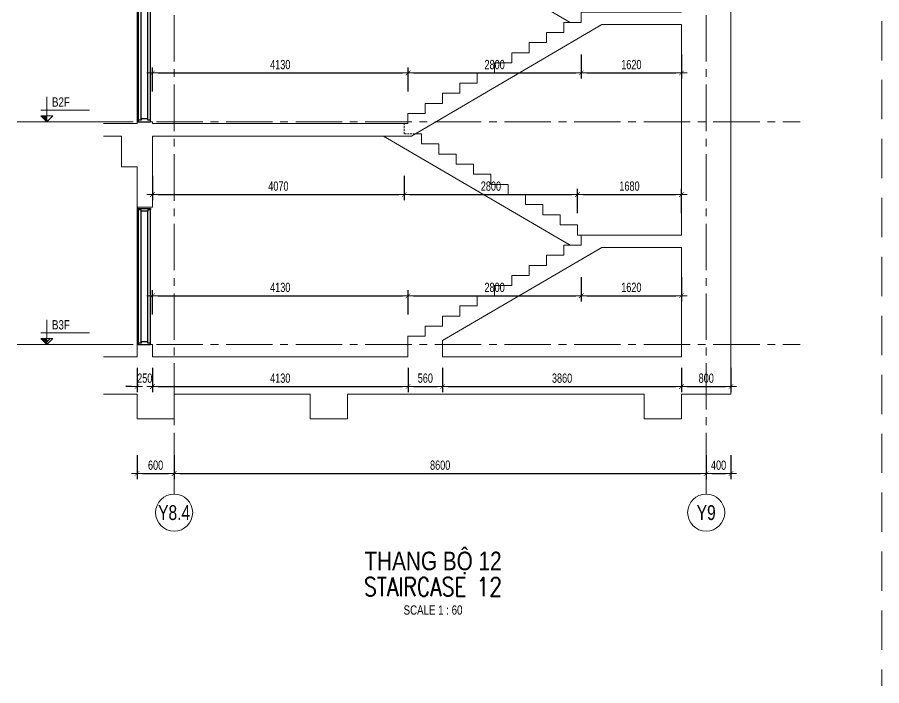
# Model space of a CAD drawing. Header units: millimetres. Extents: x -179076 to 254975, y -18667 to 296191.
# Drawn here: x 162334 to 176306, y 226951 to 237752 of the extents above; entities that cross this region are included whole.
import ezdxf
from ezdxf.enums import TextEntityAlignment as Align

# ---------------------------------------------------------------- set-up
doc = ezdxf.new("R2010")
doc.units = ezdxf.units.MM
doc.linetypes.add('CENTER2', pattern=[1.125, 0.75, -0.125, 0.125, -0.125])
doc.linetypes.add('HIDDEN2', pattern=[4.7625, 3.175, -1.5875])
doc.layers.get('Defpoints').update_dxf_attribs({"color": 151, "lineweight": 9})
for name, color, linetype in [('A-ELE5', 9, 'Continuous'), ('DOOR', 4, 'Continuous'), ('ELE8', 8, 'Continuous')]:
    doc.layers.add(name, color=color, linetype=linetype)
for name, color, linetype, lineweight in [('NDC_S_ANNO', 7, 'Continuous', 20), ('NDC_S_AXIS', 5, 'CENTER2', 13), ('NDC_S_CONTINUOUS', 3, 'Continuous', 20), ('NDC_S_DIM', 1, 'Continuous', 15), ('NDC_S_ENG TITLE', 3, 'Continuous', 20), ('NDC_S_HIDDEN', 8, 'HIDDEN2', 13), ('NDC_S_SLAB', 2, 'Continuous', 20), ('NDC_S_SYMBOL', 1, 'Continuous', 15), ('NDC_S_TEXT SYMBOL', 7, 'Continuous', 20), ('NDC_S_VN TEXT', 7, 'Continuous', 20), ('NDC_S_VN TITLE', 6, 'Continuous', 35)]:
    doc.layers.add(name, color=color, linetype=linetype, lineweight=lineweight)
doc.styles.add('NDC_ANNO', font='', dxfattribs={"width": 0.8})
doc.styles.add('NDC_DIM', font='', dxfattribs={"width": 0.75})
doc.styles.add('NDC_EN TXT', font='romans.shx', dxfattribs={"width": 0.8})
doc.styles.add('NDC_VIE TXT', font='arial.ttf', dxfattribs={"width": 0.8})
doc.styles.get('NDC_ANNO').set_extended_font_data('Dotum')
doc.styles.get('NDC_DIM').set_extended_font_data('Dotum')
doc.dimstyles.new('NDC_dim_60', dxfattribs={"dimscale": 60, "dimtxt": 2.5, "dimasz": 1.5, "dimexe": 1.5, "dimexo": 2.5, "dimgap": 1, "dimtad": 1, "dimdec": 0, "dimzin": 0, "dimdsep": 46, "dimtxsty": 'NDC_DIM', "dimblk": 'DIMMARK', "dimcen": 0.09, "dimdle": 1.2, "dimclrd": 1, "dimclre": 1, "dimclrt": 3, "dimadec": 0, "dimazin": 0, "dimtfac": 1, "dimtdec": 0, "dimtix": 1, "dimtofl": 0, "dimtmove": 0, "dimatfit": 3, "dimfxl": 5, "dimfxlon": 1, "dimtolj": 1, "dimtzin": 0, "dimarcsym": 0})

# ---------------------------------------------------------------- blocks, each defined once
blk = doc.blocks.new('A$Cba4c7dc5')
at = {"layer": 'DOOR'}
for p, q in [((80, 0), (80, 2175)), ((125, 25), (125, 2155)), ((235, 25), (235, 2155)), ((280, 2175), (280, 0))]:
    blk.add_line(p, q, dxfattribs=at)
at = {"layer": 'DOOR', "color": 3}
for points in [[(280, 2200), (80, 2200), (80, 2175), (125, 2175), (125, 2155), (235, 2155), (235, 2175), (280, 2175)], [(280, 0), (80, 0), (80, 25), (125, 25), (125, 45), (235, 45), (235, 25), (280, 25)]]:
    blk.add_lwpolyline(points, close=True, dxfattribs=at)
at = {"layer": 'ELE8'}
blk.add_line((300, 2220), (300, 0), dxfattribs=at)
blk = doc.blocks.new('DIMMARK')
at = {"layer": 'NDC_S_DIM', "color": 1}
blk.add_line((-1.5, 0), (1, 0), dxfattribs=at)
at = {"layer": 'NDC_S_DIM', "color": 2, "const_width": 0.1}
blk.add_lwpolyline([(-0.42, -0.42), (0.42, 0.42)], dxfattribs=at)
blk = doc.blocks.new('*D1388')
at = {"layer": 'Defpoints', "color": 0, "transparency": 16777216}
for p in [(168649, 233252), (164519, 232264), (168649, 232264)]:
    blk.add_point(p, dxfattribs=at)
at = {"layer": 'NDC_S_DIM', "color": 1, "lineweight": -2, "transparency": 16777216}
for p, q in [((164519, 232952), (164519, 233342)), ((168649, 232952), (168649, 233342)), ((164609, 233252), (168559, 233252))]:
    blk.add_line(p, q, dxfattribs=at)
at = {"layer": 'NDC_S_DIM', "color": 1, "lineweight": -2, "transparency": 16777216, "xscale": 90, "yscale": 90, "zscale": 90, "rotation": 180}
blk.add_blockref('DIMMARK', (164519, 233252), dxfattribs=at)
at = {"layer": 'NDC_S_DIM', "color": 1, "lineweight": -2, "transparency": 16777216, "xscale": 90, "yscale": 90, "zscale": 90}
blk.add_blockref('DIMMARK', (168649, 233252), dxfattribs=at)
at = {"layer": 'NDC_S_DIM', "color": 3, "transparency": 16777216, "insert": (166584, 233387), "char_height": 150, "attachment_point": 5, "style": 'NDC_DIM'}
blk.add_mtext('\\A1;4130', dxfattribs=at)
blk = doc.blocks.new('*D1389')
at = {"layer": 'Defpoints', "color": 0, "transparency": 16777216}
for p in [(171449, 234070), (171449, 233252), (168649, 232264)]:
    blk.add_point(p, dxfattribs=at)
at = {"layer": 'NDC_S_DIM', "color": 1, "lineweight": -2, "transparency": 16777216}
for p, q in [((171449, 233552), (171449, 233162)), ((168649, 232952), (168649, 233342)), ((168739, 233252), (171359, 233252))]:
    blk.add_line(p, q, dxfattribs=at)
at = {"layer": 'NDC_S_DIM', "color": 1, "lineweight": -2, "transparency": 16777216, "xscale": 90, "yscale": 90, "zscale": 90, "rotation": 180}
blk.add_blockref('DIMMARK', (168649, 233252), dxfattribs=at)
at = {"layer": 'NDC_S_DIM', "color": 1, "lineweight": -2, "transparency": 16777216, "xscale": 90, "yscale": 90, "zscale": 90}
blk.add_blockref('DIMMARK', (171449, 233252), dxfattribs=at)
at = {"layer": 'NDC_S_DIM', "color": 3, "transparency": 16777216, "insert": (170049, 233387), "char_height": 150, "attachment_point": 5, "style": 'NDC_DIM'}
blk.add_mtext('\\A1;2800', dxfattribs=at)
blk = doc.blocks.new('*D1390')
at = {"layer": 'Defpoints', "color": 0, "transparency": 16777216}
for p in [(171449, 234070), (173069, 234034), (173069, 233252)]:
    blk.add_point(p, dxfattribs=at)
at = {"layer": 'NDC_S_DIM', "color": 1, "lineweight": -2, "transparency": 16777216}
for p, q in [((171449, 233552), (171449, 233162)), ((173069, 233552), (173069, 233162)), ((171539, 233252), (172979, 233252))]:
    blk.add_line(p, q, dxfattribs=at)
at = {"layer": 'NDC_S_DIM', "color": 1, "lineweight": -2, "transparency": 16777216, "xscale": 90, "yscale": 90, "zscale": 90, "rotation": 180}
blk.add_blockref('DIMMARK', (171449, 233252), dxfattribs=at)
at = {"layer": 'NDC_S_DIM', "color": 1, "lineweight": -2, "transparency": 16777216, "xscale": 90, "yscale": 90, "zscale": 90}
blk.add_blockref('DIMMARK', (173069, 233252), dxfattribs=at)
at = {"layer": 'NDC_S_DIM', "color": 3, "transparency": 16777216, "insert": (172259, 233387), "char_height": 150, "attachment_point": 5, "style": 'NDC_DIM'}
blk.add_mtext('\\A1;1620', dxfattribs=at)
blk = doc.blocks.new('*D1391')
at = {"layer": 'Defpoints', "color": 0, "transparency": 16777216}
for p in [(164519, 236034), (168589, 236034), (168589, 234888)]:
    blk.add_point(p, dxfattribs=at)
at = {"layer": 'NDC_S_DIM', "color": 1, "lineweight": -2, "transparency": 16777216}
for p, q in [((164519, 235188), (164519, 234798)), ((168589, 235188), (168589, 234798)), ((164609, 234888), (168499, 234888))]:
    blk.add_line(p, q, dxfattribs=at)
at = {"layer": 'NDC_S_DIM', "color": 1, "lineweight": -2, "transparency": 16777216, "xscale": 90, "yscale": 90, "zscale": 90, "rotation": 180}
blk.add_blockref('DIMMARK', (164519, 234888), dxfattribs=at)
at = {"layer": 'NDC_S_DIM', "color": 1, "lineweight": -2, "transparency": 16777216, "xscale": 90, "yscale": 90, "zscale": 90}
blk.add_blockref('DIMMARK', (168589, 234888), dxfattribs=at)
at = {"layer": 'NDC_S_DIM', "color": 3, "transparency": 16777216, "insert": (166554, 235023), "char_height": 150, "attachment_point": 5, "style": 'NDC_DIM'}
blk.add_mtext('\\A1;4070', dxfattribs=at)
blk = doc.blocks.new('*D1392')
at = {"layer": 'Defpoints', "color": 0, "transparency": 16777216}
for p in [(168589, 236034), (171389, 234888), (171389, 234234)]:
    blk.add_point(p, dxfattribs=at)
at = {"layer": 'NDC_S_DIM', "color": 1, "lineweight": -2, "transparency": 16777216}
for p, q in [((168589, 235188), (168589, 234798)), ((168679, 234888), (171299, 234888)), ((171389, 234588), (171389, 234978))]:
    blk.add_line(p, q, dxfattribs=at)
at = {"layer": 'NDC_S_DIM', "color": 1, "lineweight": -2, "transparency": 16777216, "xscale": 90, "yscale": 90, "zscale": 90, "rotation": 180}
blk.add_blockref('DIMMARK', (168589, 234888), dxfattribs=at)
at = {"layer": 'NDC_S_DIM', "color": 1, "lineweight": -2, "transparency": 16777216, "xscale": 90, "yscale": 90, "zscale": 90}
blk.add_blockref('DIMMARK', (171389, 234888), dxfattribs=at)
at = {"layer": 'NDC_S_DIM', "color": 3, "transparency": 16777216, "insert": (169989, 235023), "char_height": 150, "attachment_point": 5, "style": 'NDC_DIM'}
blk.add_mtext('\\A1;2800', dxfattribs=at)
blk = doc.blocks.new('*D1393')
at = {"layer": 'Defpoints', "color": 0, "transparency": 16777216}
for p in [(173069, 234888), (171389, 234234), (173069, 234234)]:
    blk.add_point(p, dxfattribs=at)
at = {"layer": 'NDC_S_DIM', "color": 1, "lineweight": -2, "transparency": 16777216}
for p, q in [((171389, 234588), (171389, 234978)), ((171479, 234888), (172979, 234888)), ((173069, 234588), (173069, 234978))]:
    blk.add_line(p, q, dxfattribs=at)
at = {"layer": 'NDC_S_DIM', "color": 1, "lineweight": -2, "transparency": 16777216, "xscale": 90, "yscale": 90, "zscale": 90, "rotation": 180}
blk.add_blockref('DIMMARK', (171389, 234888), dxfattribs=at)
at = {"layer": 'NDC_S_DIM', "color": 1, "lineweight": -2, "transparency": 16777216, "xscale": 90, "yscale": 90, "zscale": 90}
blk.add_blockref('DIMMARK', (173069, 234888), dxfattribs=at)
at = {"layer": 'NDC_S_DIM', "color": 3, "transparency": 16777216, "insert": (172229, 235023), "char_height": 150, "attachment_point": 5, "style": 'NDC_DIM'}
blk.add_mtext('\\A1;1680', dxfattribs=at)
blk = doc.blocks.new('*D1394')
at = {"layer": 'Defpoints', "color": 0, "transparency": 16777216}
for p in [(168649, 236852), (164519, 236034), (168649, 236034)]:
    blk.add_point(p, dxfattribs=at)
at = {"layer": 'NDC_S_DIM', "color": 1, "lineweight": -2, "transparency": 16777216}
for p, q in [((164519, 236552), (164519, 236942)), ((164609, 236852), (168559, 236852)), ((168649, 236552), (168649, 236942))]:
    blk.add_line(p, q, dxfattribs=at)
at = {"layer": 'NDC_S_DIM', "color": 1, "lineweight": -2, "transparency": 16777216, "xscale": 90, "yscale": 90, "zscale": 90, "rotation": 180}
blk.add_blockref('DIMMARK', (164519, 236852), dxfattribs=at)
at = {"layer": 'NDC_S_DIM', "color": 1, "lineweight": -2, "transparency": 16777216, "xscale": 90, "yscale": 90, "zscale": 90}
blk.add_blockref('DIMMARK', (168649, 236852), dxfattribs=at)
at = {"layer": 'NDC_S_DIM', "color": 3, "transparency": 16777216, "insert": (166584, 236987), "char_height": 150, "attachment_point": 5, "style": 'NDC_DIM'}
blk.add_mtext('\\A1;4130', dxfattribs=at)
blk = doc.blocks.new('*D1395')
at = {"layer": 'Defpoints', "color": 0, "transparency": 16777216}
for p in [(171449, 237670), (171449, 236852), (168649, 236034)]:
    blk.add_point(p, dxfattribs=at)
at = {"layer": 'NDC_S_DIM', "color": 1, "lineweight": -2, "transparency": 16777216}
for p, q in [((171449, 237152), (171449, 236762)), ((168649, 236552), (168649, 236942)), ((168739, 236852), (171359, 236852))]:
    blk.add_line(p, q, dxfattribs=at)
at = {"layer": 'NDC_S_DIM', "color": 1, "lineweight": -2, "transparency": 16777216, "xscale": 90, "yscale": 90, "zscale": 90, "rotation": 180}
blk.add_blockref('DIMMARK', (168649, 236852), dxfattribs=at)
at = {"layer": 'NDC_S_DIM', "color": 1, "lineweight": -2, "transparency": 16777216, "xscale": 90, "yscale": 90, "zscale": 90}
blk.add_blockref('DIMMARK', (171449, 236852), dxfattribs=at)
at = {"layer": 'NDC_S_DIM', "color": 3, "transparency": 16777216, "insert": (170049, 236987), "char_height": 150, "attachment_point": 5, "style": 'NDC_DIM'}
blk.add_mtext('\\A1;2800', dxfattribs=at)
blk = doc.blocks.new('*D1396')
at = {"layer": 'Defpoints', "color": 0, "transparency": 16777216}
for p in [(171449, 237670), (173069, 237634), (173069, 236852)]:
    blk.add_point(p, dxfattribs=at)
at = {"layer": 'NDC_S_DIM', "color": 1, "lineweight": -2, "transparency": 16777216}
for p, q in [((171449, 237152), (171449, 236762)), ((173069, 237152), (173069, 236762)), ((171539, 236852), (172979, 236852))]:
    blk.add_line(p, q, dxfattribs=at)
at = {"layer": 'NDC_S_DIM', "color": 1, "lineweight": -2, "transparency": 16777216, "xscale": 90, "yscale": 90, "zscale": 90, "rotation": 180}
blk.add_blockref('DIMMARK', (171449, 236852), dxfattribs=at)
at = {"layer": 'NDC_S_DIM', "color": 1, "lineweight": -2, "transparency": 16777216, "xscale": 90, "yscale": 90, "zscale": 90}
blk.add_blockref('DIMMARK', (173069, 236852), dxfattribs=at)
at = {"layer": 'NDC_S_DIM', "color": 3, "transparency": 16777216, "insert": (172259, 236987), "char_height": 150, "attachment_point": 5, "style": 'NDC_DIM'}
blk.add_mtext('\\A1;1620', dxfattribs=at)
blk = doc.blocks.new('kata_block_CT')
at = {"layer": 'NDC_S_ANNO'}
blk.add_hatch(color=3, dxfattribs=at).paths.add_polyline_path([(0, 1.6), (-1.61, 1.6), (0, 0)])
at = {"layer": 'NDC_S_ANNO', "ltscale": 50}
h = blk.add_hatch(dxfattribs=at)
h.set_pattern_fill('ANSI31', color=256, scale=1.406, style=0)
h.paths.add_polyline_path([(0, 1.6), (0, 0), (1.61, 1.6)])
for p, q in [((-1.59, 3.14), (11.47, 3.14)), ((11.56, 0), (-1.64, 0))]:
    blk.add_line(p, q, dxfattribs=at)
for points in [[(0, 6.69), (0, 0)], [(0, 0), (-1.61, 1.6), (0, 1.6)], [(0, 0), (1.61, 1.6), (0, 1.6)]]:
    blk.add_lwpolyline(points, dxfattribs=at)
at = {"layer": 'NDC_S_ANNO', "color": 8, "ltscale": 50}
blk.add_lwpolyline([(0, 0), (-1.61, 1.6), (0, 1.6)], dxfattribs=at)
at = {"layer": 'NDC_S_TEXT SYMBOL', "color": 3, "style": 'NDC_ANNO', "width": 0.8}
blk.add_attdef('CT', (1.41, 4.07), '', height=2.5, dxfattribs=at)
blk = doc.blocks.new('*U187')
at = {"layer": 'NDC_S_SYMBOL'}
blk.add_line((0, 5), (0, 9), dxfattribs=at)
blk.add_circle((0, 0), 5, dxfattribs=at)
at = {"layer": 'NDC_S_TEXT SYMBOL', "color": 7, "style": 'NDC_ANNO', "width": 0.8}
blk.add_attdef('GRID', text='', height=4, dxfattribs=at).set_placement((0, 0), align=Align.MIDDLE)
blk = doc.blocks.new('*D1527')
at = {"layer": 'Defpoints', "color": 0, "transparency": 16777216}
for p in [(164269, 232264), (164519, 232264), (164519, 231785)]:
    blk.add_point(p, dxfattribs=at)
at = {"layer": 'NDC_S_DIM', "color": 1, "lineweight": -2, "transparency": 16777216}
for p, q in [((164269, 232085), (164269, 231695)), ((164519, 232085), (164519, 231695)), ((164179, 231785), (164089, 231785)), ((164609, 231785), (164699, 231785))]:
    blk.add_line(p, q, dxfattribs=at)
at = {"layer": 'NDC_S_DIM', "color": 1, "lineweight": -2, "transparency": 16777216, "xscale": 90, "yscale": 90, "zscale": 90}
blk.add_blockref('DIMMARK', (164269, 231785), dxfattribs=at)
at = {"layer": 'NDC_S_DIM', "color": 1, "lineweight": -2, "transparency": 16777216, "xscale": 90, "yscale": 90, "zscale": 90, "rotation": 180}
blk.add_blockref('DIMMARK', (164519, 231785), dxfattribs=at)
at = {"layer": 'NDC_S_DIM', "color": 3, "transparency": 16777216, "insert": (164394, 231920), "char_height": 150, "attachment_point": 5, "style": 'NDC_DIM'}
blk.add_mtext('\\A1;250', dxfattribs=at)
blk = doc.blocks.new('*D1528')
at = {"layer": 'Defpoints', "color": 0, "transparency": 16777216}
for p in [(164519, 232264), (168649, 232264), (168649, 231785)]:
    blk.add_point(p, dxfattribs=at)
at = {"layer": 'NDC_S_DIM', "color": 1, "lineweight": -2, "transparency": 16777216}
for p, q in [((164519, 232085), (164519, 231695)), ((168649, 232085), (168649, 231695)), ((164609, 231785), (168559, 231785))]:
    blk.add_line(p, q, dxfattribs=at)
at = {"layer": 'NDC_S_DIM', "color": 1, "lineweight": -2, "transparency": 16777216, "xscale": 90, "yscale": 90, "zscale": 90, "rotation": 180}
blk.add_blockref('DIMMARK', (164519, 231785), dxfattribs=at)
at = {"layer": 'NDC_S_DIM', "color": 1, "lineweight": -2, "transparency": 16777216, "xscale": 90, "yscale": 90, "zscale": 90}
blk.add_blockref('DIMMARK', (168649, 231785), dxfattribs=at)
at = {"layer": 'NDC_S_DIM', "color": 3, "transparency": 16777216, "insert": (166584, 231920), "char_height": 150, "attachment_point": 5, "style": 'NDC_DIM'}
blk.add_mtext('\\A1;4130', dxfattribs=at)
blk = doc.blocks.new('*D1529')
at = {"layer": 'Defpoints', "color": 0, "transparency": 16777216}
for p in [(168649, 232264), (169209, 232264), (169209, 231785)]:
    blk.add_point(p, dxfattribs=at)
at = {"layer": 'NDC_S_DIM', "color": 1, "lineweight": -2, "transparency": 16777216}
for p, q in [((168649, 232085), (168649, 231695)), ((169209, 232085), (169209, 231695)), ((168739, 231785), (169119, 231785))]:
    blk.add_line(p, q, dxfattribs=at)
at = {"layer": 'NDC_S_DIM', "color": 1, "lineweight": -2, "transparency": 16777216, "xscale": 90, "yscale": 90, "zscale": 90, "rotation": 180}
blk.add_blockref('DIMMARK', (168649, 231785), dxfattribs=at)
at = {"layer": 'NDC_S_DIM', "color": 1, "lineweight": -2, "transparency": 16777216, "xscale": 90, "yscale": 90, "zscale": 90}
blk.add_blockref('DIMMARK', (169209, 231785), dxfattribs=at)
at = {"layer": 'NDC_S_DIM', "color": 3, "transparency": 16777216, "insert": (168929, 231920), "char_height": 150, "attachment_point": 5, "style": 'NDC_DIM'}
blk.add_mtext('\\A1;560', dxfattribs=at)
blk = doc.blocks.new('*D1530')
at = {"layer": 'Defpoints', "color": 0, "transparency": 16777216}
for p in [(169209, 232264), (173069, 232264), (173069, 231785)]:
    blk.add_point(p, dxfattribs=at)
at = {"layer": 'NDC_S_DIM', "color": 1, "lineweight": -2, "transparency": 16777216}
for p, q in [((169209, 232085), (169209, 231695)), ((173069, 232085), (173069, 231695)), ((169299, 231785), (172979, 231785))]:
    blk.add_line(p, q, dxfattribs=at)
at = {"layer": 'NDC_S_DIM', "color": 1, "lineweight": -2, "transparency": 16777216, "xscale": 90, "yscale": 90, "zscale": 90, "rotation": 180}
blk.add_blockref('DIMMARK', (169209, 231785), dxfattribs=at)
at = {"layer": 'NDC_S_DIM', "color": 1, "lineweight": -2, "transparency": 16777216, "xscale": 90, "yscale": 90, "zscale": 90}
blk.add_blockref('DIMMARK', (173069, 231785), dxfattribs=at)
at = {"layer": 'NDC_S_DIM', "color": 3, "transparency": 16777216, "insert": (171139, 231920), "char_height": 150, "attachment_point": 5, "style": 'NDC_DIM'}
blk.add_mtext('\\A1;3860', dxfattribs=at)
blk = doc.blocks.new('*D1531')
at = {"layer": 'Defpoints', "color": 0, "transparency": 16777216}
for p in [(173069, 232264), (173869, 232264), (173869, 231785)]:
    blk.add_point(p, dxfattribs=at)
at = {"layer": 'NDC_S_DIM', "color": 1, "lineweight": -2, "transparency": 16777216}
for p, q in [((173069, 232085), (173069, 231695)), ((173869, 232085), (173869, 231695)), ((173159, 231785), (173779, 231785))]:
    blk.add_line(p, q, dxfattribs=at)
at = {"layer": 'NDC_S_DIM', "color": 1, "lineweight": -2, "transparency": 16777216, "xscale": 90, "yscale": 90, "zscale": 90, "rotation": 180}
blk.add_blockref('DIMMARK', (173069, 231785), dxfattribs=at)
at = {"layer": 'NDC_S_DIM', "color": 1, "lineweight": -2, "transparency": 16777216, "xscale": 90, "yscale": 90, "zscale": 90}
blk.add_blockref('DIMMARK', (173869, 231785), dxfattribs=at)
at = {"layer": 'NDC_S_DIM', "color": 3, "transparency": 16777216, "insert": (173469, 231920), "char_height": 150, "attachment_point": 5, "style": 'NDC_DIM'}
blk.add_mtext('\\A1;800', dxfattribs=at)
blk = doc.blocks.new('*D1532')
at = {"layer": 'Defpoints', "color": 0, "transparency": 16777216}
for p in [(164269, 232264), (164869, 231664), (164869, 230379)]:
    blk.add_point(p, dxfattribs=at)
at = {"layer": 'NDC_S_DIM', "color": 1, "lineweight": -2, "transparency": 16777216}
for p, q in [((164269, 230679), (164269, 230289)), ((164869, 230679), (164869, 230289)), ((164359, 230379), (164779, 230379))]:
    blk.add_line(p, q, dxfattribs=at)
at = {"layer": 'NDC_S_DIM', "color": 1, "lineweight": -2, "transparency": 16777216, "xscale": 90, "yscale": 90, "zscale": 90, "rotation": 180}
blk.add_blockref('DIMMARK', (164269, 230379), dxfattribs=at)
at = {"layer": 'NDC_S_DIM', "color": 1, "lineweight": -2, "transparency": 16777216, "xscale": 90, "yscale": 90, "zscale": 90}
blk.add_blockref('DIMMARK', (164869, 230379), dxfattribs=at)
at = {"layer": 'NDC_S_DIM', "color": 3, "transparency": 16777216, "insert": (164569, 230514), "char_height": 150, "attachment_point": 5, "style": 'NDC_DIM'}
blk.add_mtext('\\A1;600', dxfattribs=at)
blk = doc.blocks.new('*D1533')
at = {"layer": 'Defpoints', "color": 0, "transparency": 16777216}
for p in [(164869, 231664), (173469, 231664), (173469, 230379)]:
    blk.add_point(p, dxfattribs=at)
at = {"layer": 'NDC_S_DIM', "color": 1, "lineweight": -2, "transparency": 16777216}
for p, q in [((164869, 230679), (164869, 230289)), ((173469, 230679), (173469, 230289)), ((164959, 230379), (173379, 230379))]:
    blk.add_line(p, q, dxfattribs=at)
at = {"layer": 'NDC_S_DIM', "color": 1, "lineweight": -2, "transparency": 16777216, "xscale": 90, "yscale": 90, "zscale": 90, "rotation": 180}
blk.add_blockref('DIMMARK', (164869, 230379), dxfattribs=at)
at = {"layer": 'NDC_S_DIM', "color": 1, "lineweight": -2, "transparency": 16777216, "xscale": 90, "yscale": 90, "zscale": 90}
blk.add_blockref('DIMMARK', (173469, 230379), dxfattribs=at)
at = {"layer": 'NDC_S_DIM', "color": 3, "transparency": 16777216, "insert": (169169, 230514), "char_height": 150, "attachment_point": 5, "style": 'NDC_DIM'}
blk.add_mtext('\\A1;8600', dxfattribs=at)
blk = doc.blocks.new('*D1534')
at = {"layer": 'Defpoints', "color": 0, "transparency": 16777216}
for p in [(173469, 231664), (173869, 231664), (173869, 230379)]:
    blk.add_point(p, dxfattribs=at)
at = {"layer": 'NDC_S_DIM', "color": 1, "lineweight": -2, "transparency": 16777216}
for p, q in [((173469, 230679), (173469, 230289)), ((173869, 230679), (173869, 230289)), ((173559, 230379), (173779, 230379))]:
    blk.add_line(p, q, dxfattribs=at)
at = {"layer": 'NDC_S_DIM', "color": 1, "lineweight": -2, "transparency": 16777216, "xscale": 90, "yscale": 90, "zscale": 90, "rotation": 180}
blk.add_blockref('DIMMARK', (173469, 230379), dxfattribs=at)
at = {"layer": 'NDC_S_DIM', "color": 1, "lineweight": -2, "transparency": 16777216, "xscale": 90, "yscale": 90, "zscale": 90}
blk.add_blockref('DIMMARK', (173869, 230379), dxfattribs=at)
at = {"layer": 'NDC_S_DIM', "color": 3, "transparency": 16777216, "insert": (173669, 230514), "char_height": 150, "attachment_point": 5, "style": 'NDC_DIM'}
blk.add_mtext('\\A1;400', dxfattribs=at)
blk = doc.blocks.new('Drawing name_symbol')
at = {"layer": 'NDC_S_ENG TITLE', "style": 'NDC_EN TXT', "width": 0.8}
blk.add_attdef('SECTDET1', text='', height=5, dxfattribs=at).set_placement((0, 1.01), align=Align.CENTER)
at = {"layer": 'NDC_S_TEXT SYMBOL', "lineweight": 25, "style": 'NDC_ANNO', "width": 0.8}
blk.add_attdef('SSCALE', text='', height=2.5, dxfattribs=at).set_placement((0, -4), align=Align.CENTER)
at = {"layer": 'NDC_S_VN TITLE', "style": 'NDC_VIE TXT', "width": 0.8}
blk.add_attdef('SECTDET2', text='', height=5, dxfattribs=at).set_placement((0, 7.97), align=Align.CENTER)

msp = doc.modelspace()

# ---------------------------------------------------------------- linework, layer by layer
at = {"layer": 'NDC_S_AXIS', "ltscale": 1000}
for p, q in [((164868.7, 230288.8), (164868.5, 246646.6)), ((173468.8, 230288.6), (173468.7, 246646.4)), ((162333.6, 232463.7), (174988.9, 232463.7))]:
    msp.add_line(p, q, dxfattribs=at)
for points in [[(162333.6, 236063.7), (174988.9, 236063.7)], [(162333.6, 232463.7), (174988.9, 232463.7)]]:
    msp.add_lwpolyline(points, dxfattribs=at)
at = {"layer": 'NDC_S_CONTINUOUS'}
for p, q in [((171272.3, 237670.1), (168254.5, 239433.7)), ((168254.5, 235833.7), (171272.3, 234070.1))]:
    msp.add_line(p, q, dxfattribs=at)
msp.add_lwpolyline([(171448.7, 234233.7), (171388.7, 234233.7), (171388.7, 234397.3), (171108.7, 234397.3), (171108.7, 234561), (170828.7, 234561), (170828.7, 234724.6), (170548.7, 234724.6), (170548.7, 234888.2), (170268.7, 234888.2), (170268.7, 235051.9), (169988.7, 235051.9), (169988.7, 235215.5), (169708.7, 235215.5), (169708.7, 235379.1), (169428.7, 235379.1), (169428.7, 235542.8), (169148.7, 235542.8), (169148.7, 235706.4), (168868.7, 235706.4), (168868.7, 235870.1), (168765.1, 235870.1)], dxfattribs=at)
at = {"layer": 'NDC_S_HIDDEN', "ltscale": 200}
msp.add_line((176305.6, 260551.2), (176305.6, 226951.2), dxfattribs=at)
at = {"layer": 'NDC_S_HIDDEN', "ltscale": 10}
msp.add_lwpolyline([(168765.1, 235870.1), (168588.7, 235870.1), (168588.7, 236033.7)], dxfattribs=at)
at = {"layer": 'NDC_S_SLAB'}
for p, q in [((173868.7, 244913.7), (173868.7, 231663.7)), ((168702.8, 235833.7), (171782.8, 237633.7)), ((171782.8, 237633.7), (173068.7, 237633.7)), ((173068.7, 237633.7), (173068.7, 234233.7)), ((164518.7, 236063.7), (164268.7, 236063.7)), ((164268.7, 236063.7), (164268.7, 236033.7)), ((164518.7, 236033.7), (164518.7, 236063.7)), ((163726.6, 235833.7), (164018.7, 235833.7)), ((164018.7, 235833.7), (164018.7, 235333.7)), ((164518.7, 235833.7), (168702.8, 235833.7)), ((164518.7, 235833.7), (164518.7, 234683.7)), ((164018.7, 235333.7), (164268.7, 235333.7)), ((164268.7, 235333.7), (164268.7, 234683.7)), ((164268.7, 234683.7), (164518.7, 234683.7)), ((169208.7, 232529.3), (171782.8, 234033.7)), ((171782.8, 234033.7), (173068.7, 234033.7)), ((173068.7, 234033.7), (173068.7, 232263.7)), ((169208.7, 232529.3), (169208.7, 232263.7)), ((164268.7, 232463.7), (164268.7, 232263.7)), ((164518.3, 232463.7), (164268.7, 232463.7)), ((164518.3, 232463.7), (164518.7, 232263.7)), ((163726.6, 232263.7), (164268.7, 232263.7)), ((164518.7, 232263.7), (168648.7, 232263.7)), ((169208.7, 232263.7), (173068.7, 232263.7)), ((164268.7, 231663.7), (163726.6, 231663.7)), ((167068.7, 231663.7), (164868.7, 231663.7)), ((172468.7, 231663.7), (167668.7, 231663.7)), ((173868.7, 231663.7), (173068.7, 231663.7))]:
    msp.add_line(p, q, dxfattribs=at)
for points in [[(164518.7, 236033.7), (168648.7, 236033.7), (168648.7, 236197.3), (168928.7, 236197.3), (168928.7, 236361), (169208.7, 236361), (169208.7, 236524.6), (169488.7, 236524.6), (169488.7, 236688.2), (169768.7, 236688.2), (169768.7, 236851.9), (170048.7, 236851.9), (170048.7, 237015.5), (170328.7, 237015.5), (170328.7, 237179.1), (170608.7, 237179.1), (170608.7, 237342.8), (170888.7, 237342.8), (170888.7, 237506.4), (171168.7, 237506.4), (171168.7, 237670.1), (171448.7, 237670.1), (171448.7, 237833.7), (173068.7, 237833.7)], [(163726.6, 236033.7), (164268.7, 236033.7)], [(168648.7, 232263.7), (168648.7, 232597.3), (168928.7, 232597.3), (168928.7, 232761), (169208.7, 232761), (169208.7, 232924.6), (169488.7, 232924.6), (169488.7, 233088.2), (169768.7, 233088.2), (169768.7, 233251.9), (170048.7, 233251.9), (170048.7, 233415.5), (170328.7, 233415.5), (170328.7, 233579.1), (170608.7, 233579.1), (170608.7, 233742.8), (170888.7, 233742.8), (170888.7, 233906.4), (171168.7, 233906.4), (171168.7, 234070.1), (171448.7, 234070.1), (171448.7, 234233.7), (173068.7, 234233.7)], [(164268.7, 231663.7), (164268.7, 231263.7), (164868.7, 231263.7), (164868.7, 231663.7)], [(167068.7, 231663.7), (167068.7, 231263.7), (167668.7, 231263.7), (167668.7, 231663.7)], [(172468.7, 231663.7), (172468.7, 231263.7), (173068.7, 231263.7), (173068.7, 231663.7)]]:
    msp.add_lwpolyline(points, dxfattribs=at)

# ---------------------------------------------------------------- block references
at = {"layer": 'A-ELE5', "xscale": -1}
for p in [(164568.7, 236063.7), (164568.7, 232463.7)]:
    msp.add_blockref('A$Cba4c7dc5', p, dxfattribs=at)
at = {"layer": 'NDC_S_ANNO', "xscale": 60, "yscale": 60, "zscale": 60}
msp.add_blockref('Drawing name_symbol', (169053.5, 228339), dxfattribs=at).add_auto_attribs({'SECTDET1': 'STAIRCASE 12', 'SECTDET2': 'THANG BỘ 12', 'SSCALE': 'SCALE 1 : 60'})
at = {"layer": 'NDC_S_AXIS', "xscale": 60, "yscale": 60, "zscale": 60}
for p, values in [((164868.7, 229748.8), {'GRID': 'Y8.4'}), ((173468.8, 229748.6), {'GRID': 'Y9'})]:
    msp.add_blockref('*U187', p, dxfattribs=at).add_auto_attribs(values)
at = {"layer": 'NDC_S_VN TEXT', "xscale": 60, "yscale": 60, "zscale": 60}
for p, values in [((162810.2, 236063.7), {'CT': 'B2F'}), ((162810.2, 232463.7), {'CT': 'B3F'})]:
    msp.add_blockref('kata_block_CT', p, dxfattribs=at).add_auto_attribs(values)

# ---------------------------------------------------------------- dimensions: what is measured, and where the dimension line sits
at = {"layer": 'NDC_S_DIM'}
for base, p1, p2, picture, middle in [((171448.7, 236851.9), (168648.7, 236033.7), (171448.7, 237670.1), '*D1395', (170048.7, 236987)), ((173068.7, 236851.9), (171448.7, 237670.1), (173068.7, 237633.7), '*D1396', (172258.7, 236987)), ((171388.7, 234888.2), (168588.7, 236033.7), (171388.7, 234233.7), '*D1392', (169988.7, 235023.3)), ((173068.7, 234888.2), (171388.7, 234233.7), (173068.7, 234233.7), '*D1393', (172228.7, 235023.3)), ((171448.7, 233251.9), (168648.7, 232263.7), (171448.7, 234070.1), '*D1389', (170048.7, 233387)), ((173068.7, 233251.9), (171448.7, 234070.1), (173068.7, 234033.7), '*D1390', (172258.7, 233387)), ((168648.7, 231784.6), (164518.7, 232263.7), (168648.7, 232263.7), '*D1528', (166583.7, 231919.7)), ((169208.7, 231784.6), (168648.7, 232263.7), (169208.7, 232263.7), '*D1529', (168928.7, 231919.7)), ((173068.7, 231784.6), (169208.7, 232263.7), (173068.7, 232263.7), '*D1530', (171138.7, 231919.7)), ((173868.7, 231784.6), (173068.7, 232263.7), (173868.7, 232263.7), '*D1531', (173468.7, 231919.7)), ((173468.7, 230378.8), (164868.7, 231663.7), (173468.7, 231663.7), '*D1533', (169168.7, 230513.9)), ((173868.7, 230378.8), (173468.7, 231663.7), (173868.7, 231663.7), '*D1534', (173668.7, 230513.9))]:
    dim = msp.add_linear_dim(base=base, p1=p1, p2=p2, dimstyle='NDC_dim_60', override={"dimtmove": 1}, dxfattribs=at)
    dim.commit()
    dim.dimension.update_dxf_attribs({"geometry": picture, "text_midpoint": middle})
for base, p1, p2, picture, middle in [((168648.7, 236851.9), (164518.7, 236033.7), (168648.7, 236033.7), '*D1394', (166583.7, 236987)), ((168588.7, 234888.2), (164518.7, 236033.7), (168588.7, 236033.7), '*D1391', (166553.7, 235023.3)), ((168648.7, 233251.9), (164518.7, 232263.7), (168648.7, 232263.7), '*D1388', (166583.7, 233387)), ((164518.7, 231784.6), (164268.7, 232263.7), (164518.7, 232263.7), '*D1527', (164393.7, 231919.7)), ((164868.7, 230378.8), (164268.7, 232263.7), (164868.7, 231663.7), '*D1532', (164568.7, 230513.9))]:
    dim = msp.add_linear_dim(base=base, p1=p1, p2=p2, dimstyle='NDC_dim_60', dxfattribs=at)
    dim.commit()
    dim.dimension.update_dxf_attribs({"geometry": picture, "text_midpoint": middle})

doc.saveas('drawing.dxf')
